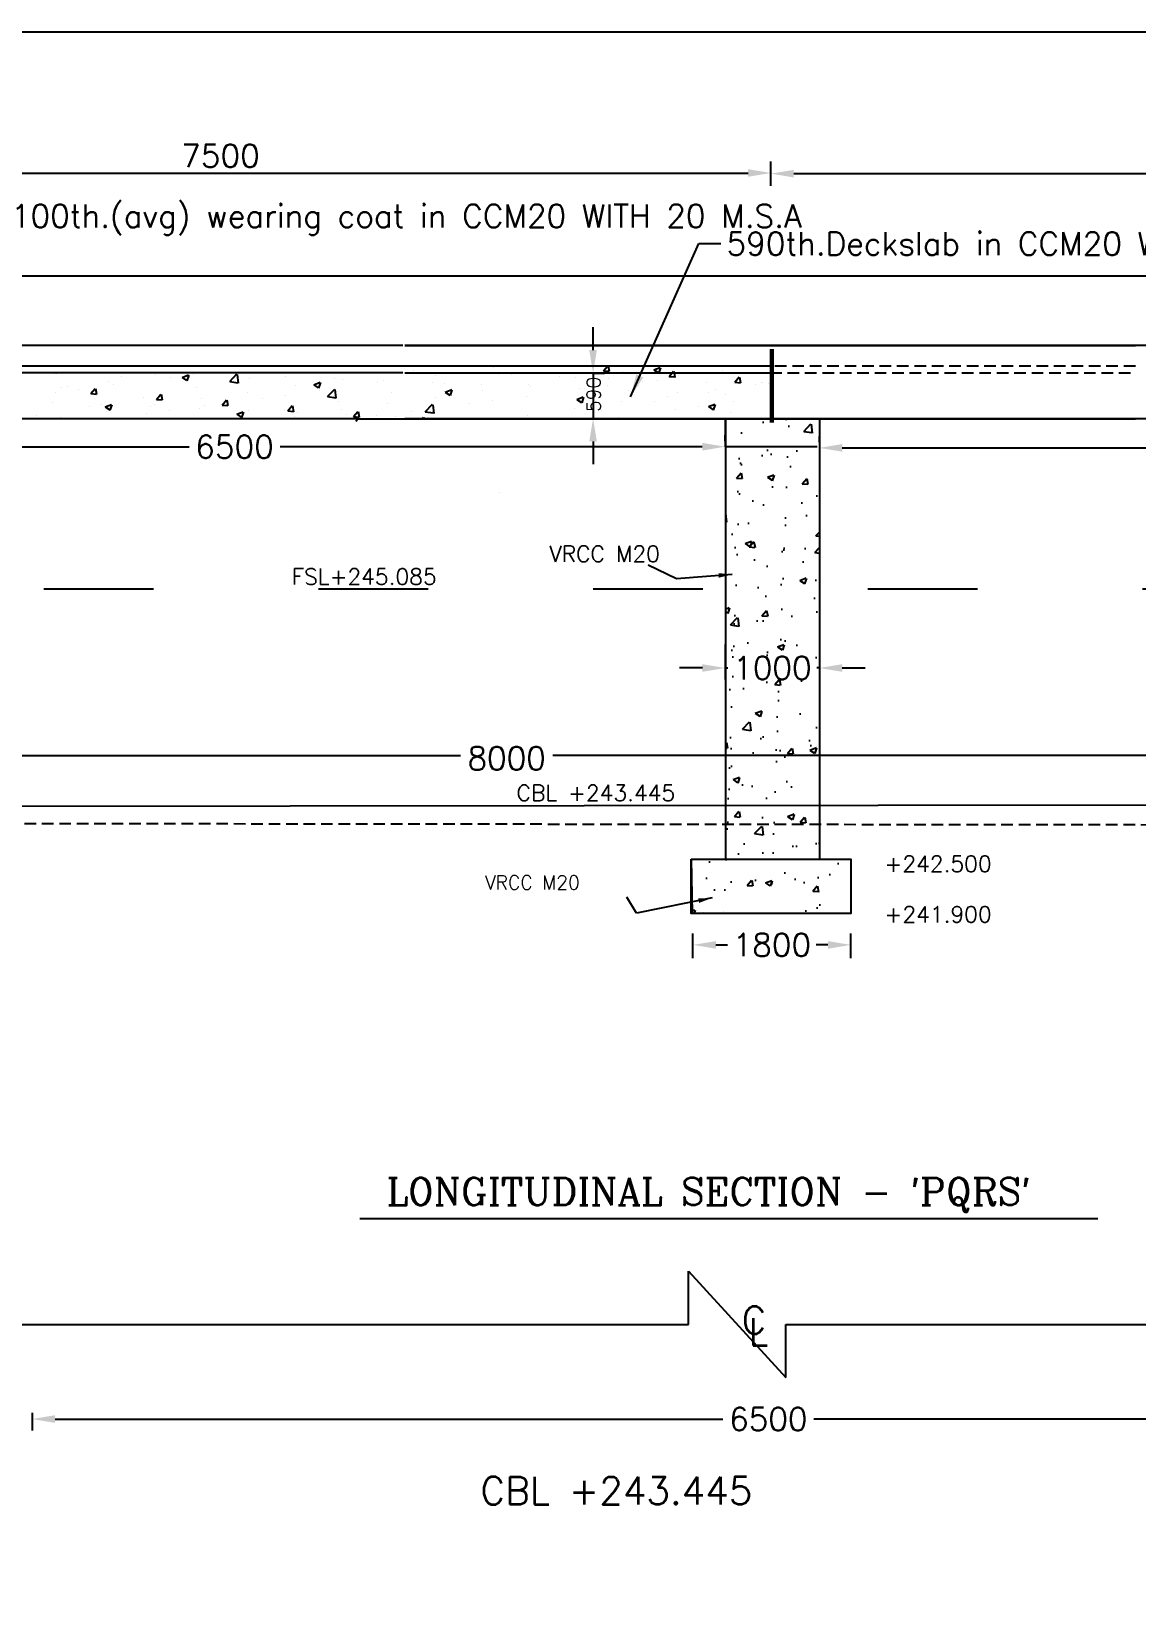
# Model space of a CAD drawing. Header units: inches. Extents: x 51530 to 52244, y 80984 to 81525.
# Drawn here: x 51662.9 to 51783.5, y 81328.4 to 81501.5 of the extents above; entities that cross this region are included whole.
import ezdxf

# ---------------------------------------------------------------- set-up
doc = ezdxf.new("R2010")
doc.units = ezdxf.units.IN
doc.header["$MEASUREMENT"] = 0
for name, pattern in [('ACAD_ISO03W100', [30, 12, -18]), ('CENTER', [50.8, 31.75, -6.35, 6.35, -6.35]), ('DASHED2', [9.525, 6.35, -3.175])]:
    doc.linetypes.add(name, pattern=pattern)
for name, color, linetype in [('CENTER LINE', 1, 'CENTER'), ('dim', 2, 'Continuous'), ('text', 6, 'Continuous')]:
    doc.layers.add(name, color=color, linetype=linetype)
doc.styles.add('RC', font='romanc.shx')
doc.styles.add('rs', font='romans.shx')
doc.styles.get("Standard").update_dxf_attribs({"font": 'romans.shx'})
doc.dimstyles.new('ISO-25', dxfattribs={"dimtxt": 2.5, "dimasz": 2.5, "dimexe": 1.25, "dimexo": 0.625, "dimtad": 1, "dimtxsty": 'Standard', "dimcen": 2.5, "dimadec": 0, "dimazin": 0, "dimtfac": 1, "dimtmove": 0, "dimatfit": 3, "dimfxl": 1, "dimarcsym": 0})
doc.dimstyles.get("Standard").update_dxf_attribs({"dimtxt": 1.5, "dimasz": 1.5, "dimexe": 0.18, "dimexo": 0.0625, "dimgap": 0.09, "dimtad": 0, "dimdec": 0, "dimlfac": 100, "dimzin": 0, "dimdsep": 46, "dimtxsty": 'Standard', "dimblk": 'OBLIQUE', "dimcen": 0.09, "dimadec": 0, "dimazin": 0, "dimtfac": 1, "dimtdec": 0, "dimtofl": 0, "dimtmove": 0, "dimatfit": 3, "dimfxl": 1, "dimtolj": 1, "dimtzin": 0, "dimarcsym": 0})
pattern_1 = [(50, (0, 0), (7.17260183, -0.62752135), [0.75, -8.25]), (355, (0, 0), (-1.38751334, 7.52192134), [0.6, -6.6]), (100.4514, (0.598, -0.052), (5.7850938, 6.8943954), [0.6374019, -7.0114211]), (46.1842, (0, 2), (10.6724105, -1.65519014), [1.125, -12.375]), (96.6356, (0.889, 1.862), (9.346627, 9.7411787), [0.9561029, -10.51713]), (351.1842, (0, 2), (9.3466195, 9.741186), [0.9, -9.9]), (21, (1, 1.5), (5.96907052, -4.0261889), [0.75, -8.25]), (326, (1, 1.5), (2.4331533, 7.25150045), [0.6, -6.6]), (71.4514, (1.4974, 1.1645), (8.4022263, 3.22530497), [0.6374019, -7.0114211]), (37.5, (0, 0), (0.12159855, 3.32893854), [0, -6.52, 0, -6.7, 0, -6.625]), (7.5, (0, 0), (2.63069537, 3.94411712), [0, -3.82, 0, -6.37, 0, -2.525]), (327.5, (-2.23, 0), (5.33822436, -0.22554872), [0, -2.5, 0, -7.8, 0, -10.35]), (317.5, (-3.23, 0), (5.8318617, 1.00104982), [0, -3.25, 0, -5.18, 0, -7.35])]

# ---------------------------------------------------------------- blocks, each defined once
blk = doc.blocks.new('_Oblique')
at = {"color": 0, "linetype": 'ByBlock', "lineweight": -2}
blk.add_line((-0.5, -0.5), (0.5, 0.5), dxfattribs=at)
blk = doc.blocks.new('*D203')
at = {"layer": 'text', "color": 0, "lineweight": -2, "transparency": 16777216}
for p, q in [((51623.39, 81486.63), (51623.39, 81487.28)), ((51743.61, 81486.62), (51743.61, 81487.28)), ((51625.89, 81486.03), (51741.11, 81486.03))]:
    blk.add_line(p, q, dxfattribs=at)
at = {"layer": 'text', "color": 0, "transparency": 16777216}
for points in [[(51625.89, 81486.45), (51625.89, 81485.62), (51623.39, 81486.03)], [(51741.11, 81486.45), (51741.11, 81485.62), (51743.61, 81486.03)]]:
    blk.add_solid(points, dxfattribs=at)
at = {"layer": 'text', "color": 0, "transparency": 16777216, "insert": (51683.5, 81487.91), "char_height": 2.5, "attachment_point": 5}
blk.add_mtext('7500', dxfattribs=at)
blk = doc.blocks.new('*D204')
at = {"color": 0, "lineweight": -2, "transparency": 16777216}
for p, q in [((51743.61, 81484.62), (51743.61, 81487.21)), ((51863.6, 81484.62), (51863.6, 81487.21)), ((51746.11, 81485.96), (51861.1, 81485.96))]:
    blk.add_line(p, q, dxfattribs=at)
at = {"color": 0, "transparency": 16777216}
for points in [[(51746.11, 81486.37), (51746.11, 81485.54), (51743.61, 81485.96)], [(51861.1, 81486.37), (51861.1, 81485.54), (51863.6, 81485.96)]]:
    blk.add_solid(points, dxfattribs=at)
at = {"color": 0, "transparency": 16777216, "insert": (51803.61, 81487.83), "char_height": 2.5, "attachment_point": 5}
blk.add_mtext('7500', dxfattribs=at)
blk = doc.blocks.new('*D205')
at = {"layer": 'text', "color": 0, "lineweight": -2, "transparency": 16777216}
for p, q in [((51748.9, 81456.63), (51748.9, 81457.25)), ((51751.4, 81456), (51797.54, 81456)), ((51853.62, 81456), (51807.48, 81456)), ((51856.12, 81456.63), (51856.12, 81457.25))]:
    blk.add_line(p, q, dxfattribs=at)
at = {"layer": 'text', "color": 0, "transparency": 16777216}
for points in [[(51751.4, 81456.42), (51751.4, 81455.59), (51748.9, 81456)], [(51853.62, 81456.42), (51853.62, 81455.59), (51856.12, 81456)]]:
    blk.add_solid(points, dxfattribs=at)
at = {"layer": 'text', "color": 0, "transparency": 16777216, "insert": (51802.51, 81456), "char_height": 2.5, "attachment_point": 5}
blk.add_mtext('6500', dxfattribs=at)
blk = doc.blocks.new('*D213')
at = {"layer": 'text', "color": 0, "lineweight": -2, "transparency": 16777216}
for p, q in [((51631.44, 81456.63), (51631.44, 81457.38)), ((51633.94, 81456.13), (51680.06, 81456.13)), ((51736.11, 81456.13), (51690, 81456.13)), ((51738.61, 81456.75), (51738.61, 81457.38))]:
    blk.add_line(p, q, dxfattribs=at)
at = {"layer": 'text', "color": 0, "transparency": 16777216}
for points in [[(51633.94, 81456.55), (51633.94, 81455.71), (51631.44, 81456.13)], [(51736.11, 81456.55), (51736.11, 81455.71), (51738.61, 81456.13)]]:
    blk.add_solid(points, dxfattribs=at)
at = {"layer": 'text', "color": 0, "transparency": 16777216, "insert": (51685.03, 81456.13), "char_height": 2.5, "attachment_point": 5}
blk.add_mtext('6500', dxfattribs=at)
blk = doc.blocks.new('*D262')
at = {"color": 0, "lineweight": -2, "transparency": 16777216}
for p, q in [((51662.93, 81350.6), (51662.93, 81348.66)), ((51823.73, 81350.6), (51823.73, 81348.66)), ((51665.43, 81349.91), (51738.36, 81349.91)), ((51821.23, 81349.91), (51748.3, 81349.91))]:
    blk.add_line(p, q, dxfattribs=at)
at = {"color": 0, "transparency": 16777216}
for points in [[(51665.43, 81350.33), (51665.43, 81349.49), (51662.93, 81349.91)], [(51821.23, 81350.33), (51821.23, 81349.49), (51823.73, 81349.91)]]:
    blk.add_solid(points, dxfattribs=at)
at = {"color": 0, "transparency": 16777216, "insert": (51743.33, 81349.91), "char_height": 2.5, "attachment_point": 5}
blk.add_mtext('6500', dxfattribs=at)
blk = doc.blocks.new('*D291')
at = {"color": 0, "lineweight": -2, "transparency": 16777216}
for p, q in [((51638.86, 81417.46), (51638.86, 81423.65)), ((51851.07, 81417.72), (51851.07, 81423.65)), ((51641.36, 81422.4), (51709.72, 81422.4)), ((51848.57, 81422.4), (51719.78, 81422.4))]:
    blk.add_line(p, q, dxfattribs=at)
at = {"color": 0, "transparency": 16777216}
for points in [[(51641.36, 81422.82), (51641.36, 81421.98), (51638.86, 81422.4)], [(51848.57, 81422.82), (51848.57, 81421.98), (51851.07, 81422.4)]]:
    blk.add_solid(points, dxfattribs=at)
at = {"color": 0, "transparency": 16777216, "insert": (51714.75, 81422.09), "char_height": 2.5, "attachment_point": 5}
blk.add_mtext('8000', dxfattribs=at)
blk = doc.blocks.new('*D293')
at = {"color": 0, "lineweight": -2, "transparency": 16777216}
for p, q in [((51724.19, 81466.68), (51724.19, 81469.18)), ((51724.19, 81464.18), (51725.44, 81464.18)), ((51724.19, 81464.18), (51724.19, 81459.21)), ((51724.19, 81459.21), (51725.44, 81459.21)), ((51724.19, 81456.71), (51724.19, 81454.21))]:
    blk.add_line(p, q, dxfattribs=at)
at = {"color": 0, "transparency": 16777216}
for points in [[(51723.77, 81466.68), (51724.6, 81466.68), (51724.19, 81464.18)], [(51723.77, 81456.71), (51724.6, 81456.71), (51724.19, 81459.21)]]:
    blk.add_solid(points, dxfattribs=at)
at = {"color": 0, "transparency": 16777216, "insert": (51724.24, 81461.85), "char_height": 2.5, "attachment_point": 5, "rotation": 90}
blk.add_mtext('{\\H0.6x;590}', dxfattribs=at)
blk = doc.blocks.new('*D301')
at = {"color": 0, "lineweight": -2, "transparency": 16777216}
for p, q in [((51738.63, 81434.51), (51738.63, 81430.71)), ((51748.9, 81434.51), (51748.9, 81430.71)), ((51736.13, 81431.96), (51733.63, 81431.96)), ((51738.63, 81431.96), (51738.92, 81431.96)), ((51748.9, 81431.96), (51748.62, 81431.96)), ((51751.4, 81431.96), (51753.9, 81431.96))]:
    blk.add_line(p, q, dxfattribs=at)
at = {"color": 0, "transparency": 16777216}
for points in [[(51736.13, 81432.37), (51736.13, 81431.54), (51738.63, 81431.96)], [(51751.4, 81432.37), (51751.4, 81431.54), (51748.9, 81431.96)]]:
    blk.add_solid(points, dxfattribs=at)
at = {"color": 0, "transparency": 16777216, "insert": (51743.77, 81431.96), "char_height": 2.5, "attachment_point": 5}
blk.add_mtext('1000', dxfattribs=at)
blk = doc.blocks.new('*D302')
at = {"color": 0, "lineweight": -2, "transparency": 16777216}
for p, q in [((51735.1, 81400.27), (51735.1, 81402.96)), ((51752.34, 81400.27), (51752.34, 81402.96)), ((51737.6, 81401.71), (51738.87, 81401.71)), ((51749.84, 81401.71), (51748.57, 81401.71))]:
    blk.add_line(p, q, dxfattribs=at)
at = {"color": 0, "transparency": 16777216}
for points in [[(51737.6, 81402.12), (51737.6, 81401.29), (51735.1, 81401.71)], [(51749.84, 81402.12), (51749.84, 81401.29), (51752.34, 81401.71)]]:
    blk.add_solid(points, dxfattribs=at)
at = {"color": 0, "transparency": 16777216, "insert": (51743.72, 81401.71), "char_height": 2.5, "attachment_point": 5}
blk.add_mtext('1800', dxfattribs=at)

msp = doc.modelspace()

# ---------------------------------------------------------------- hatches: boundary and pattern name
h = msp.add_hatch()
h.set_pattern_fill('AR-CONC', color=256, style=0)
h.set_pattern_definition(pattern_1)
h.paths.add_polyline_path([(51738.633, 81459.183), (51748.902, 81459.183), (51748.902, 81411.082), (51738.633, 81411.082)])
edge = h.paths.add_edge_path(flags=17)
edge.add_line((51748.902, 81459.183), (51748.902, 81411.082))
h = msp.add_hatch()
h.set_pattern_fill('AR-CONC', color=256, style=0)
h.set_pattern_definition(pattern_1)
h.paths.add_polyline_path([(51734.904, 81411.082), (51752.341, 81411.082), (51752.341, 81405.14), (51734.904, 81405.14)])

# ---------------------------------------------------------------- linework, layer by layer
for p, q in [((51626.615, 81474.808), (51860.435, 81474.808)), ((51703.615, 81464.933), (51623.615, 81464.933)), ((51698.515, 81459.183), (51625.945, 81459.183)), ((51738.633, 81459.183), (51738.633, 81411.082)), ((51748.902, 81459.183), (51748.902, 81411.082)), ((51713.981, 81451.119), (51713.981, 81451.119)), ((51734.904, 81411.082), (51752.341, 81411.082)), ((51734.904, 81411.082), (51735.005, 81405.14)), ((51752.341, 81411.082), (51752.341, 81405.14)), ((51752.341, 81405.14), (51735.005, 81405.14))]:
    msp.add_line(p, q)
at = {"color": 0}
for p, q in [((51703.415, 81467.183), (51623.615, 81467.183)), ((51783.415, 81467.183), (51703.615, 81467.183)), ((51703.615, 81467.183), (51783.415, 81467.183)), ((51743.615, 81464.524), (51743.615, 81466.774)), ((51743.815, 81466.774), (51743.815, 81464.524)), ((51743.815, 81464.524), (51743.815, 81466.774)), ((51863.435, 81467.183), (51763.59, 81467.183)), ((51743.515, 81464.933), (51703.615, 81464.933)), ((51704.556, 81464.484), (51704.556, 81464.484)), ((51707.047, 81464.886), (51707.047, 81464.886)), ((51713.279, 81464.761), (51713.279, 81464.761)), ((51725.334, 81464.427), (51725.758, 81464.933)), ((51725.994, 81464.335), (51725.884, 81464.933)), ((51730.821, 81464.531), (51731.521, 81464.799)), ((51730.821, 81464.531), (51731.318, 81464.195)), ((51731.39, 81464.183), (51731.584, 81464.76)), ((51738.364, 81464.466), (51738.364, 81464.466)), ((51743.715, 81458.774), (51743.715, 81464.524)), ((51743.815, 81458.774), (51743.815, 81464.524)), ((51743.815, 81464.524), (51743.815, 81458.774)), ((51703.415, 81464.183), (51623.615, 81464.183)), ((51665.417, 81464.183), (51665.431, 81464.173)), ((51665.494, 81464.134), (51665.51, 81464.183)), ((51666.808, 81462.747), (51666.808, 81462.747)), ((51671.216, 81463.277), (51671.216, 81463.277)), ((51671.775, 81462.895), (51671.775, 81462.895)), ((51672.64, 81463.748), (51672.64, 81463.748)), ((51676.41, 81464.026), (51676.41, 81464.026)), ((51678.091, 81463.726), (51678.091, 81463.726)), ((51679.305, 81463.708), (51680.005, 81463.977)), ((51679.305, 81463.708), (51679.802, 81463.373)), ((51679.865, 81463.333), (51680.068, 81463.937)), ((51680.594, 81464.056), (51680.594, 81464.056)), ((51684.52, 81463.263), (51685.299, 81464.074)), ((51684.52, 81463.263), (51685.409, 81463.125)), ((51685.312, 81464.043), (51685.312, 81464.043)), ((51685.473, 81463.081), (51685.363, 81464.031)), ((51686.7, 81463.555), (51686.7, 81463.555)), ((51690.65, 81463.817), (51690.65, 81463.817)), ((51691.667, 81462.792), (51691.667, 81462.792)), ((51693.676, 81462.907), (51694.376, 81463.176)), ((51693.676, 81462.907), (51694.174, 81462.572)), ((51694.236, 81462.532), (51694.439, 81463.136)), ((51695.988, 81463.592), (51695.988, 81463.592)), ((51696.802, 81463.496), (51696.802, 81463.496)), ((51700.672, 81463.101), (51700.672, 81463.101)), ((51701.327, 81463.366), (51701.327, 81463.366)), ((51701.853, 81464.136), (51701.853, 81464.136)), ((51703.615, 81464.183), (51743.515, 81464.183)), ((51706.665, 81463.14), (51706.665, 81463.14)), ((51706.963, 81463.929), (51706.963, 81463.929)), ((51708.014, 81463.058), (51708.014, 81463.058)), ((51709.895, 81464.258), (51709.895, 81464.258)), ((51712.003, 81462.915), (51712.003, 81462.915)), ((51713.846, 81464.059), (51713.846, 81464.059)), ((51715.233, 81464.033), (51715.233, 81464.033)), ((51717.111, 81462.901), (51717.111, 81462.901)), ((51720.571, 81463.807), (51720.571, 81463.807)), ((51722.304, 81463.651), (51722.304, 81463.651)), ((51725.334, 81464.427), (51725.932, 81464.375)), ((51725.757, 81462.806), (51725.757, 81462.806)), ((51725.909, 81463.582), (51725.909, 81463.582)), ((51727.439, 81464.355), (51727.439, 81464.355)), ((51729.545, 81463.305), (51729.545, 81463.305)), ((51731.247, 81463.356), (51731.247, 81463.356)), ((51731.381, 81464.156), (51731.39, 81464.183)), ((51732.507, 81463.8), (51732.828, 81464.183)), ((51732.507, 81463.8), (51733.104, 81463.747)), ((51732.828, 81464.183), (51732.989, 81464.374)), ((51733.079, 81464.183), (51733.051, 81464.334)), ((51733.167, 81463.707), (51733.079, 81464.183)), ((51735.86, 81464.136), (51735.86, 81464.136)), ((51736.586, 81463.13), (51736.586, 81463.13)), ((51739.679, 81463.172), (51740.161, 81463.747)), ((51739.679, 81463.172), (51740.277, 81463.12)), ((51740.34, 81463.08), (51740.224, 81463.707)), ((51741.924, 81462.905), (51741.924, 81462.905)), ((51742.593, 81463.098), (51742.593, 81463.098)), ((51742.696, 81463.12), (51742.696, 81463.12)), ((51743.376, 81463.022), (51743.376, 81463.022)), ((51665.484, 81462.066), (51665.484, 81462.066)), ((51666.165, 81462.636), (51666.165, 81462.636)), ((51667.988, 81462.396), (51667.988, 81462.396)), ((51669.341, 81461.926), (51669.823, 81462.5)), ((51669.341, 81461.926), (51669.938, 81461.873)), ((51670.001, 81461.833), (51669.885, 81462.46)), ((51675.036, 81461.553), (51675.036, 81461.553)), ((51676.513, 81461.298), (51676.995, 81461.873)), ((51676.513, 81461.298), (51677.111, 81461.246)), ((51677.174, 81461.206), (51677.058, 81461.833)), ((51680.868, 81462.554), (51680.868, 81462.554)), ((51681.422, 81461.402), (51681.422, 81461.402)), ((51683.686, 81460.671), (51684.168, 81461.245)), ((51684.346, 81460.578), (51684.231, 81461.205)), ((51686.474, 81462.042), (51686.474, 81462.042)), ((51688.066, 81461.442), (51688.066, 81461.442)), ((51690.569, 81461.771), (51690.569, 81461.771)), ((51694.357, 81462.27), (51694.357, 81462.27)), ((51695.193, 81461.607), (51695.971, 81462.419)), ((51695.193, 81461.607), (51696.082, 81461.469)), ((51696.146, 81461.426), (51696.035, 81462.376)), ((51696.351, 81461.056), (51696.351, 81461.056)), ((51702.182, 81462.057), (51702.182, 81462.057)), ((51706.925, 81461.557), (51706.925, 81461.557)), ((51708.047, 81462.106), (51708.748, 81462.375)), ((51708.047, 81462.106), (51708.545, 81461.771)), ((51708.608, 81461.731), (51708.811, 81462.335)), ((51712.059, 81462.261), (51712.059, 81462.261)), ((51713.151, 81461.146), (51713.151, 81461.146)), ((51716.939, 81461.645), (51716.939, 81461.645)), ((51717.341, 81462.689), (51717.341, 81462.689)), ((51722.419, 81461.305), (51723.119, 81461.574)), ((51722.419, 81461.305), (51722.916, 81460.97)), ((51722.68, 81462.464), (51722.68, 81462.464)), ((51722.979, 81460.93), (51723.182, 81461.534)), ((51723.254, 81462.476), (51723.254, 81462.476)), ((51727.317, 81461.026), (51727.317, 81461.026)), ((51728.018, 81462.238), (51728.018, 81462.238)), ((51730.929, 81461.096), (51730.929, 81461.096)), ((51732.368, 81461.666), (51732.368, 81461.666)), ((51733.356, 81462.013), (51733.356, 81462.013)), ((51736.761, 81462.097), (51736.761, 81462.097)), ((51737.562, 81462.416), (51737.562, 81462.416)), ((51738.694, 81461.787), (51738.694, 81461.787)), ((51739.52, 81461.02), (51739.52, 81461.02)), ((51663.372, 81459.55), (51663.372, 81459.55)), ((51665.199, 81460.979), (51665.199, 81460.979)), ((51666.043, 81459.308), (51666.043, 81459.308)), ((51669.204, 81460.552), (51669.204, 81460.552)), ((51670.538, 81460.754), (51670.538, 81460.754)), ((51670.903, 81460.483), (51671.603, 81460.752)), ((51670.903, 81460.483), (51671.4, 81460.147)), ((51671.094, 81459.948), (51671.094, 81459.948)), ((51671.463, 81460.108), (51671.666, 81460.712)), ((51675.46, 81459.782), (51675.46, 81459.782)), ((51675.876, 81460.528), (51675.876, 81460.528)), ((51676.288, 81460.697), (51676.288, 81460.697)), ((51677.963, 81460.112), (51677.963, 81460.112)), ((51681.214, 81460.303), (51681.214, 81460.303)), ((51681.751, 81460.61), (51681.751, 81460.61)), ((51683.686, 81460.671), (51684.284, 81460.618)), ((51685.274, 81459.682), (51685.974, 81459.951)), ((51685.274, 81459.682), (51685.771, 81459.346)), ((51685.834, 81459.307), (51686.037, 81459.911)), ((51686.552, 81460.077), (51686.552, 81460.077)), ((51690.519, 81460.055), (51690.519, 81460.055)), ((51690.858, 81460.043), (51691.341, 81460.618)), ((51690.859, 81460.043), (51691.456, 81459.991)), ((51691.519, 81459.951), (51691.403, 81460.578)), ((51691.546, 81459.463), (51691.546, 81459.463)), ((51691.89, 81459.852), (51691.89, 81459.852)), ((51696.68, 81460.167), (51696.68, 81460.167)), ((51697.229, 81459.626), (51697.229, 81459.626)), ((51698.031, 81459.415), (51698.513, 81459.99)), ((51698.031, 81459.415), (51698.629, 81459.363)), ((51698.692, 81459.323), (51698.576, 81459.95)), ((51700.545, 81459.487), (51700.545, 81459.487)), ((51701.731, 81460.807), (51701.731, 81460.807)), ((51702.567, 81459.401), (51702.567, 81459.401)), ((51704.332, 81459.985), (51704.332, 81459.985)), ((51705.535, 81459.183), (51705.686, 81459.362)), ((51705.774, 81459.183), (51705.748, 81459.323)), ((51705.865, 81459.952), (51706.644, 81460.764)), ((51705.865, 81459.952), (51706.754, 81459.814)), ((51706.818, 81459.771), (51706.707, 81460.721)), ((51710.648, 81460.817), (51710.648, 81460.817)), ((51716.989, 81459.572), (51716.989, 81459.572)), ((51722.183, 81460.322), (51722.183, 81460.322)), ((51725.097, 81460.095), (51725.097, 81460.095)), ((51726.914, 81459.36), (51726.914, 81459.36)), ((51733.23, 81460.192), (51733.23, 81460.192)), ((51735.733, 81460.522), (51735.733, 81460.522)), ((51736.79, 81460.505), (51737.49, 81460.773)), ((51736.79, 81460.505), (51737.287, 81460.169)), ((51737.35, 81460.129), (51737.553, 81460.734)), ((51739.157, 81459.901), (51739.157, 81459.901)), ((51698.265, 81458.933), (51698.515, 81459.183)), ((51698.515, 81459.183), (51708.515, 81459.183)), ((51783.415, 81459.183), (51703.615, 81459.183)), ((51703.615, 81459.183), (51783.415, 81459.183)), ((51707.905, 81459.175), (51707.905, 81459.175)), ((51738.633, 81456.13), (51738.633, 81459.183)), ((51788.515, 81459.183), (51778.515, 81459.183)), ((51748.665, 81456.13), (51738.615, 81456.13)), ((51638.864, 81416.835), (51851.07, 81417.096)), ((51736.212, 81405.269), (51736.212, 81405.269)), ((51738.456, 81405.365), (51738.456, 81405.365)), ((51698.731, 81371.836), (51779.303, 81371.836)), ((51734.602, 81360.238), (51734.602, 81366.056)), ((51734.602, 81366.056), (51745.245, 81354.437)), ((51637.216, 81360.238), (51734.602, 81360.238)), ((51745.245, 81360.238), (51817.54, 81360.238)), ((51745.245, 81354.437), (51745.245, 81360.238))]:
    msp.add_line(p, q, dxfattribs=at)
at = {"color": 0, "linetype": 'DASHED2', "ltscale": 0.2}
for p, q in [((51783.415, 81464.933), (51743.515, 81464.933)), ((51743.515, 81464.183), (51783.415, 81464.183)), ((51639.23, 81415.003), (51850.772, 81414.77))]:
    msp.add_line(p, q, dxfattribs=at)
at = {"linetype": 'ACAD_ISO03W100'}
msp.add_line((51634.19, 81440.615), (51854.084, 81440.615), dxfattribs=at)
for points in [[(51530.257, 81501.467), (52244.215, 81501.467), (52244.215, 80983.535), (51530.257, 80983.535)], [(51734.904, 81411.082), (51752.341, 81411.082), (51752.341, 81405.14), (51734.904, 81405.14)]]:
    msp.add_lwpolyline(points, close=True)
at = {"layer": 'CENTER LINE', "color": 0}
for p, q in [((51743.615, 81458.774), (51743.615, 81464.524)), ((51743.715, 81458.774), (51743.715, 81464.524))]:
    msp.add_line(p, q, dxfattribs=at)

# ---------------------------------------------------------------- texts
at = {"color": 0, "style": 'RC'}
msp.add_text("LONGITUDINAL SECTION - 'PQRS'", height=3, dxfattribs=at).set_placement((51701.643, 81373.275))
at = {"color": 0, "char_height": 2.5, "attachment_point": 1}
for s, insert in [('100th.(avg) wearing coat in CCM20 WITH 20 M.S.A', (51660.615, 81482.583)), ('590th.Deckslab in CCM20 WITH 20M.S.A', (51738.77, 81479.563))]:
    msp.add_mtext(s, dxfattribs=dict(at, insert=insert))
at = {"layer": 'text', "color": 0, "style": 'rs'}
for s, height, p in [(' FSL+245.085', 1.75, (51690.087, 81441.062)), ('CBL +243.445', 1.75, (51715.834, 81417.435)), ('+242.500', 1.75, (51756.02, 81409.684)), ('+241.900', 1.75, (51756.02, 81404.169)), ('C', 3, (51740.41, 81359.215)), ('L', 3, (51741.145, 81357.929)), ('CBL +243.445', 3, (51711.884, 81340.587))]:
    msp.add_text(s, height=height, dxfattribs=at).set_placement(p)
at = {"layer": 'text', "color": 0, "attachment_point": 7, "style": 'rs'}
for insert, char_height in [((51719.414, 81443.549), 1.75), ((51712.389, 81407.772), 1.5)]:
    msp.add_mtext('VRCC M20', dxfattribs=dict(at, insert=insert, char_height=char_height))

# ---------------------------------------------------------------- dimensions: what is measured, and where the dimension line sits
at = {"color": 0}
dim = msp.add_linear_dim(base=(51863.603, 81485.958), p1=(51743.615, 81483.991), p2=(51863.603, 81483.991), text='7500', dimstyle='ISO-25', dxfattribs=at)
dim.commit()
dim.dimension.update_dxf_attribs({"geometry": '*D204', "text_midpoint": (51803.609, 81487.833)})
dim = msp.add_linear_dim(base=(51724.188, 81459.207), p1=(51723.565, 81464.183), p2=(51723.565, 81459.207), angle=90, text='{\\H0.6x;590}', dimstyle='ISO-25', override={"dimtad": 0, "dimtoh": 1, "dimtmove": 2})
dim.commit()
dim.dimension.update_dxf_attribs({"geometry": '*D293', "text_midpoint": (51724.245, 81461.854), "dimtype": 160})
for base, p1, p2, text, picture, middle in [((51748.902, 81431.957), (51738.633, 81435.132), (51748.902, 81435.132), '1000', '*D301', (51743.767, 81431.957)), ((51735.098, 81401.707), (51752.341, 81399.645), (51735.098, 81399.645), '1800', '*D302', (51743.719, 81401.707)), ((51823.733, 81349.91), (51662.93, 81351.223), (51823.733, 81351.223), '6500', '*D262', (51743.331, 81349.91))]:
    dim = msp.add_linear_dim(base=base, p1=p1, p2=p2, text=text, dimstyle='ISO-25', override={"dimtad": 0, "dimtoh": 1})
    dim.commit()
    dim.dimension.update_dxf_attribs({"geometry": picture, "text_midpoint": middle})
dim = msp.add_linear_dim(base=(51851.07, 81422.399), p1=(51638.864, 81416.835), p2=(51851.07, 81417.096), text='8000', dimstyle='ISO-25', override={"dimtad": 0, "dimtoh": 1, "dimtmove": 2})
dim.commit()
dim.dimension.update_dxf_attribs({"geometry": '*D291', "text_midpoint": (51714.754, 81422.089), "dimtype": 160})
at = {"layer": 'text', "color": 0}
dim = msp.add_linear_dim(base=(51743.615, 81486.033), p1=(51623.395, 81486.004), p2=(51743.615, 81485.994), text='7500', dimstyle='ISO-25', dxfattribs=at)
dim.commit()
dim.dimension.update_dxf_attribs({"geometry": '*D203', "text_midpoint": (51683.505, 81487.908)})
for base, p1, p2, picture, middle in [((51738.615, 81456.13), (51631.436, 81456.005), (51738.615, 81456.13), '*D213', (51685.025, 81456.13)), ((51856.124, 81456.005), (51748.902, 81456.005), (51856.124, 81456.005), '*D205', (51802.513, 81456.005))]:
    dim = msp.add_linear_dim(base=base, p1=p1, p2=p2, text='6500', dimstyle='ISO-25', override={"dimtad": 0, "dimtoh": 1}, dxfattribs=at)
    dim.commit()
    dim.dimension.update_dxf_attribs({"geometry": picture, "text_midpoint": middle})

# ---------------------------------------------------------------- leaders
at = {"color": 0, "annotation_type": 0, "has_hookline": 1, "hookline_direction": 0}
for points, text_width in [([(51652.842, 81464.464), (51659.503, 81481.333), (51659.99, 81481.333)], 99.286), ([(51728.274, 81461.577), (51735.724, 81478.313), (51738.145, 81478.313)], 76.548)]:
    msp.add_leader(points, dimstyle='ISO-25', override={"dimgap": 0.625, "dimtad": 0, "dimtoh": 1}, dxfattribs=dict(at, text_width=text_width))
at = {"layer": 'dim', "color": 0}
for points in [[(51739.395, 81442.187), (51733.312, 81441.71), (51730.188, 81443.188)], [(51737.189, 81406.837), (51728.942, 81405.177), (51727.883, 81406.934)]]:
    msp.add_leader(points, dimstyle='Standard', override={"dimtxt": 2, "dimasz": 1.5, "dimdec": 0, "dimlfac": 100}, dxfattribs=at)

doc.saveas('drawing.dxf')
